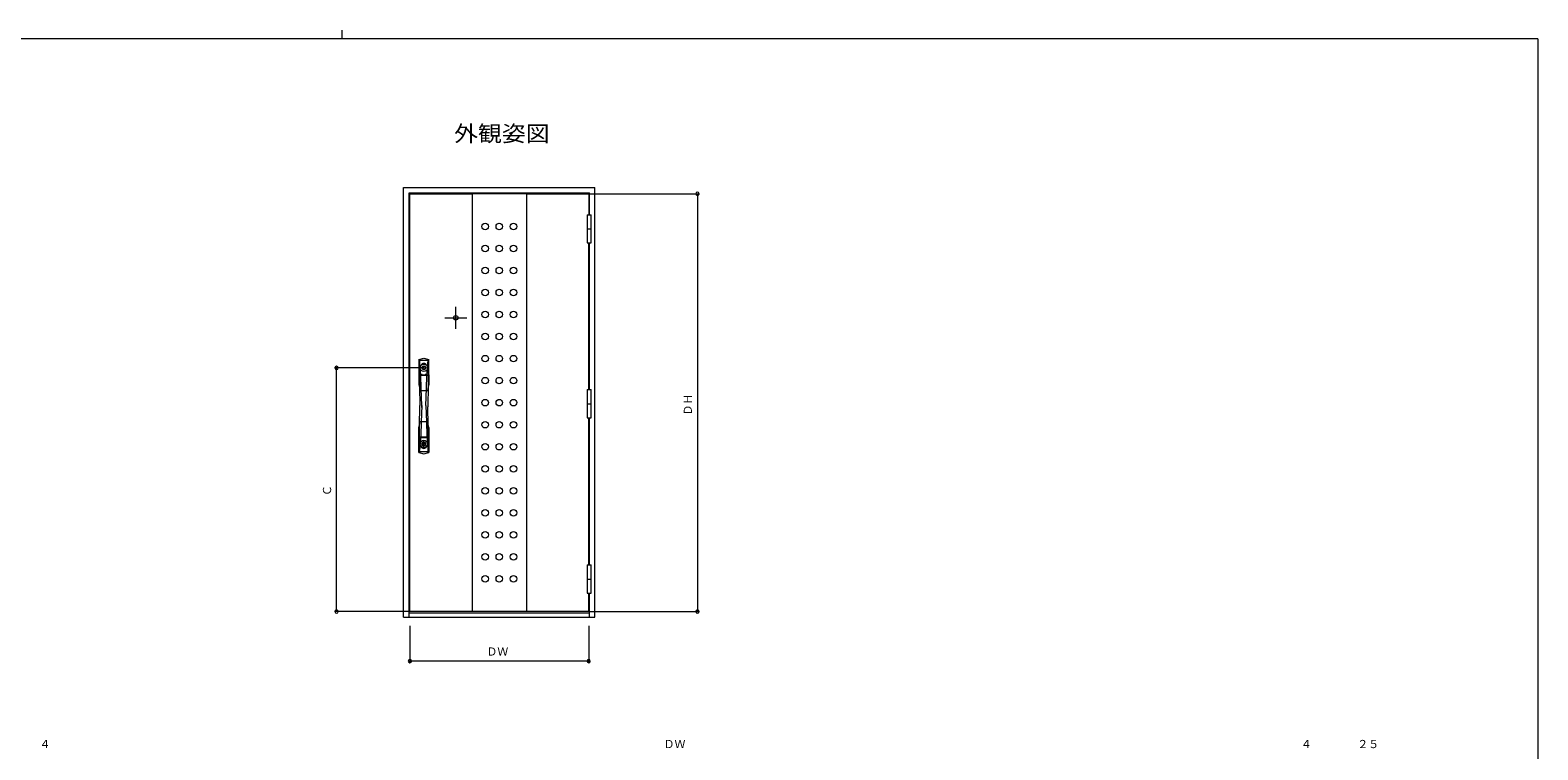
# Model space of a CAD drawing. Units: millimetres on the paper. Extents: x -297 to 270, y -210 to 193.
# Drawn here: x -91.6 to 255, y 27.6 to 193 of the extents above; entities that cross this region are included whole.
import ezdxf
from ezdxf.enums import TextEntityAlignment as Align

# ---------------------------------------------------------------- set-up
doc = ezdxf.new("R2010")
doc.units = ezdxf.units.MM
doc.linetypes.add('CHAIN2', pattern=[12, 9, -1, 1, -1])
doc.linetypes.add('DASHED3', pattern=[4, 3, -1])
for name, color, linetype, lineweight in [('0-1_USER1', 7, 'Continuous', 9), ('0-3_YKK_11', 6, 'Continuous', 9), ('0-6_YKK_13', 4, 'Continuous', 9)]:
    doc.layers.add(name, color=color, linetype=linetype, lineweight=lineweight)
doc.layers.add('0-2_YKK_ZWAK', color=7, linetype='Continuous')
doc.styles.add('ＭＳ ゴシック', font='')
doc.styles.get('ＭＳ ゴシック').set_extended_font_data('MS Gothic')

msp = doc.modelspace()

# ---------------------------------------------------------------- linework, layer by layer
at = {"layer": '0-1_USER1'}
for p, q in [((255, 191), (-295, 191)), ((-19.99, 193), (-19.99, 191)), ((255, 191), (255, -184))]:
    msp.add_line(p, q, dxfattribs=at)
at = {"layer": '0-3_YKK_11'}
for p, q in [((36.765, 155.399), (62.257, 155.399)), ((61.757, 155.399), (61.757, 59.399)), ((-1.135, 115.399), (-21.704, 115.399)), ((-21.204, 59.399), (-21.204, 115.399)), ((-4.335, 59.399), (-21.704, 59.399)), ((36.765, 59.399), (62.257, 59.399)), ((-4.335, 56.099), (-4.335, 47.512)), ((36.765, 56.099), (36.765, 47.512)), ((36.765, 48.012), (-4.335, 48.012))]:
    msp.add_line(p, q, dxfattribs=at)
for centre, start, end in [((61.757, 155.399), 0, 180), ((61.757, 155.399), 180, 0), ((-21.204, 115.399), 0, 180), ((-21.204, 115.399), 180, 0), ((-21.204, 59.399), 0, 180), ((-21.204, 59.399), 180, 0), ((61.757, 59.399), 0, 180), ((61.757, 59.399), 180, 0), ((-4.335, 48.012), 0, 180), ((-4.335, 48.012), 180, 0), ((36.765, 48.012), 0, 180), ((36.765, 48.012), 180, 0)]:
    msp.add_arc(centre, 0.375, start, end, dxfattribs=at)
at = {"layer": '0-6_YKK_13'}
for p, q in [((-5.785, 58.099), (-5.785, 156.849)), ((-5.785, 156.849), (38.215, 156.849)), ((38.215, 58.099), (38.215, 156.849)), ((-4.535, 58.099), (-4.535, 155.599)), ((-4.535, 155.599), (36.965, 155.599)), ((-4.335, 59.399), (-4.335, 155.399)), ((-4.335, 155.399), (9.99, 155.399)), ((9.965, 155.399), (9.965, 59.399)), ((9.99, 155.424), (9.99, 59.374)), ((22.44, 155.424), (9.99, 155.424)), ((22.44, 155.424), (22.44, 59.374)), ((22.44, 155.399), (36.765, 155.399)), ((22.465, 155.399), (22.465, 59.399)), ((36.765, 155.399), (36.765, 150.599)), ((36.965, 150.599), (36.965, 155.599)), ((36.415, 150.599), (37.315, 150.599)), ((36.415, 150.599), (36.415, 144.099)), ((37.315, 144.099), (37.315, 150.599)), ((36.415, 147.349), (37.315, 147.349)), ((36.415, 144.099), (37.315, 144.099)), ((36.765, 110.399), (36.765, 144.099)), ((36.965, 110.399), (36.965, 144.099)), ((-2.31, 117.349), (-1.135, 117.649)), ((-2.31, 117.349), (-2.31, 111.574)), ((-2.16, 117.143), (-2.16, 113.818)), ((-2.16, 117.143), (-0.11, 117.142)), ((-1.841, 113.618), (-2.16, 117.142)), ((-1.9, 115.769), (-1.784, 116.008)), ((-1.135, 117.649), (0.04, 117.349)), ((-0.485, 116.008), (-0.37, 115.769)), ((-0.429, 113.618), (-0.11, 117.142)), ((-0.11, 117.142), (-0.11, 113.817)), ((0.04, 111.574), (0.04, 117.349)), ((-2.31, 111.574), (-2.16, 111.014)), ((-2.16, 113.817), (-2.26, 113.817)), ((-2.16, 113.717), (-2.26, 113.717)), ((-2.26, 111.58), (-2.16, 111.207)), ((-2.16, 113.818), (-0.11, 113.817)), ((-2.16, 113.718), (-0.11, 113.717)), ((-2.16, 113.717), (-2.16, 111.014)), ((-2.16, 111.014), (-2.06, 106.774)), ((-1.728, 110.668), (-1.841, 113.618)), ((-1.585, 113.932), (-1.585, 114.032)), ((-0.685, 113.929), (-0.685, 114.029)), ((-0.542, 110.668), (-0.429, 113.618)), ((-0.11, 111.014), (-0.21, 106.774)), ((-0.11, 113.817), (-0.01, 113.817)), ((-0.11, 113.717), (-0.11, 111.014)), ((-0.11, 113.717), (-0.01, 113.717)), ((-0.01, 111.58), (-0.11, 111.207)), ((0.04, 111.574), (-0.11, 111.014)), ((-0.01, 113.817), (-0.01, 111.58)), ((-0.01, 111.58), (0.04, 111.574)), ((-1.613, 106.774), (-1.728, 110.668)), ((-1.635, 107.499), (-1.635, 106.299)), ((-0.656, 106.774), (-0.542, 110.668)), ((36.415, 110.399), (36.415, 103.899)), ((36.415, 110.399), (37.315, 110.399)), ((37.315, 103.899), (37.315, 110.399)), ((-2.16, 102.234), (-2.06, 106.474)), ((-2.06, 106.474), (-2.06, 106.774)), ((-1.613, 106.774), (-1.728, 102.88)), ((-0.656, 106.774), (-0.542, 102.88)), ((-0.21, 106.774), (-0.21, 106.474)), ((-0.11, 102.234), (-0.21, 106.474)), ((36.415, 107.149), (37.315, 107.149)), ((-2.31, 101.674), (-2.16, 102.234)), ((-2.26, 101.667), (-2.31, 101.674)), ((-2.31, 95.949), (-2.31, 101.674)), ((-2.26, 101.667), (-2.16, 102.04)), ((-2.26, 99.431), (-2.26, 101.667)), ((-2.16, 99.531), (-2.16, 102.234)), ((-1.728, 102.88), (-1.841, 99.929)), ((-0.542, 102.88), (-0.429, 99.929)), ((0.04, 101.674), (-0.11, 102.234)), ((-0.11, 99.531), (-0.11, 102.234)), ((-0.01, 101.667), (-0.11, 102.04)), ((-0.01, 101.667), (0.04, 101.674)), ((-0.01, 99.431), (-0.01, 101.667)), ((0.04, 101.674), (0.04, 95.949)), ((36.415, 103.899), (37.315, 103.899)), ((36.765, 70.099), (36.765, 103.899)), ((36.965, 70.099), (36.965, 103.899)), ((-2.16, 99.531), (-2.26, 99.531)), ((-2.16, 99.431), (-2.26, 99.431)), ((-1.841, 99.929), (-2.16, 96.406)), ((-2.16, 99.529), (-0.11, 99.531)), ((-2.16, 99.429), (-0.11, 99.431)), ((-2.16, 96.154), (-2.16, 99.429)), ((-1.9, 97.528), (-1.784, 97.289)), ((-1.885, 99.307), (-1.885, 99.407)), ((-1.835, 99.288), (-1.835, 99.388)), ((-1.585, 99.315), (-1.585, 99.215)), ((-0.685, 99.319), (-0.685, 99.219)), ((-0.485, 97.289), (-0.37, 97.528)), ((-0.435, 99.294), (-0.435, 99.394)), ((-0.429, 99.929), (-0.11, 96.406)), ((-0.385, 99.313), (-0.385, 99.413)), ((-0.11, 99.531), (-0.01, 99.531)), ((-0.11, 99.431), (-0.01, 99.431)), ((-0.11, 96.156), (-0.11, 99.431)), ((-2.31, 95.949), (-1.135, 95.649)), ((-2.16, 96.154), (-0.11, 96.156)), ((-1.135, 95.649), (0.04, 95.949)), ((36.415, 70.099), (36.415, 63.599)), ((36.415, 70.099), (37.315, 70.099)), ((37.315, 63.599), (37.315, 70.099)), ((36.415, 66.849), (37.315, 66.849)), ((36.415, 63.599), (37.315, 63.599)), ((36.765, 59.399), (36.765, 63.599)), ((36.965, 58.099), (36.965, 63.599)), ((-4.535, 59.099), (36.965, 59.099)), ((9.99, 59.399), (-4.335, 59.399)), ((22.44, 59.374), (9.99, 59.374)), ((36.765, 59.399), (22.44, 59.399)), ((-5.785, 58.099), (38.215, 58.099))]:
    msp.add_line(p, q, dxfattribs=at)
at = {"layer": '0-6_YKK_13', "linetype": 'CHAIN2'}
for p, q in [((6.215, 124.399), (6.215, 129.399)), ((3.715, 126.899), (8.715, 126.899)), ((-1.135, 97.044), (-1.135, 98.754))]:
    msp.add_line(p, q, dxfattribs=at)
at = {"layer": '0-6_YKK_13', "linetype": 'DASHED3'}
for p, q in [((-2.16, 111.014), (-1.942, 110.201)), ((-0.11, 111.014), (-0.328, 110.201)), ((-1.942, 110.201), (-0.328, 110.201)), ((-2.16, 102.234), (-1.942, 103.047)), ((-1.942, 103.047), (-0.328, 103.047)), ((-0.11, 102.234), (-0.328, 103.047))]:
    msp.add_line(p, q, dxfattribs=at)
at = {"layer": '0-6_YKK_13'}
msp.add_lwpolyline([(-2.26, 113.817), (-2.26, 111.58), (-2.31, 111.574)], dxfattribs=at)
for centre, radius in [((12.965, 147.899), 0.75), ((16.215, 147.899), 0.75), ((19.465, 147.899), 0.75), ((12.965, 142.836), 0.75), ((16.215, 142.836), 0.75), ((19.465, 142.836), 0.75), ((12.965, 137.774), 0.75), ((16.215, 137.774), 0.75), ((19.465, 137.774), 0.75), ((12.965, 132.711), 0.75), ((16.215, 132.711), 0.75), ((19.465, 132.711), 0.75), ((12.965, 127.649), 0.75), ((16.215, 127.649), 0.75), ((19.465, 127.649), 0.75), ((6.215, 126.899), 0.5), ((12.965, 122.586), 0.75), ((16.215, 122.586), 0.75), ((19.465, 122.586), 0.75), ((12.965, 117.524), 0.75), ((16.215, 117.524), 0.75), ((19.465, 117.524), 0.75), ((-1.135, 115.399), 0.85), ((-1.135, 115.399), 0.45), ((-1.135, 115.399), 0.35), ((12.965, 112.461), 0.75), ((16.215, 112.461), 0.75), ((19.465, 112.461), 0.75), ((12.965, 107.399), 0.75), ((16.215, 107.399), 0.75), ((19.465, 107.399), 0.75), ((12.965, 102.336), 0.75), ((16.215, 102.336), 0.75), ((19.465, 102.336), 0.75), ((-1.135, 97.899), 0.85), ((-1.135, 97.899), 0.45), ((-1.135, 97.899), 0.35), ((-1.135, 97.899), 0.3), ((12.965, 97.274), 0.75), ((16.215, 97.274), 0.75), ((19.465, 97.274), 0.75), ((12.965, 92.211), 0.75), ((16.215, 92.211), 0.75), ((19.465, 92.211), 0.75), ((12.965, 87.149), 0.75), ((16.215, 87.149), 0.75), ((19.465, 87.149), 0.75), ((12.965, 82.086), 0.75), ((16.215, 82.086), 0.75), ((19.465, 82.086), 0.75), ((12.965, 77.024), 0.75), ((16.215, 77.024), 0.75), ((19.465, 77.024), 0.75), ((12.965, 71.961), 0.75), ((16.215, 71.961), 0.75), ((19.465, 71.961), 0.75), ((12.965, 66.899), 0.75), ((16.215, 66.899), 0.75), ((19.465, 66.899), 0.75)]:
    msp.add_circle(centre, radius, dxfattribs=at)
for centre, radius, start, end in [((-1.135, 115.694), 0.722, 25.84126, 154.15872), ((-1.135, 115.399), 0.338, 90, 270), ((-1.135, 115.399), 0.338, 270, 90), ((-1.135, 97.604), 0.722, 205.84126, 334.15872)]:
    msp.add_arc(centre, radius, start, end, dxfattribs=at)

# ---------------------------------------------------------------- texts
at = {"layer": '0-2_YKK_ZWAK', "color": 3, "style": 'ＭＳ ゴシック', "width": 1.1}
msp.add_text('外観姿図', height=3.666, dxfattribs=at).set_placement((5.804, 166.308), align=Align.BOTTOM_LEFT)
at = {"layer": '0-3_YKK_11', "color": 4, "style": 'ＭＳ ゴシック'}
for s, p in [('ＤＨ', (61.057, 104.454)), ('Ｃ', (-21.904, 85.954))]:
    msp.add_text(s, height=1.833, rotation=90, dxfattribs=at).set_placement(p, align=Align.BOTTOM_LEFT)
for s, p in [('ＤＷ', (13.27, 48.712)), ('４', (-89.496, 27.458)), ('ＤＷ', (54.005, 27.458)), ('４', (200.505, 27.458)), ('２５', (213.505, 27.458))]:
    msp.add_text(s, height=1.833, dxfattribs=at).set_placement(p, align=Align.BOTTOM_LEFT)

doc.saveas('drawing.dxf')
